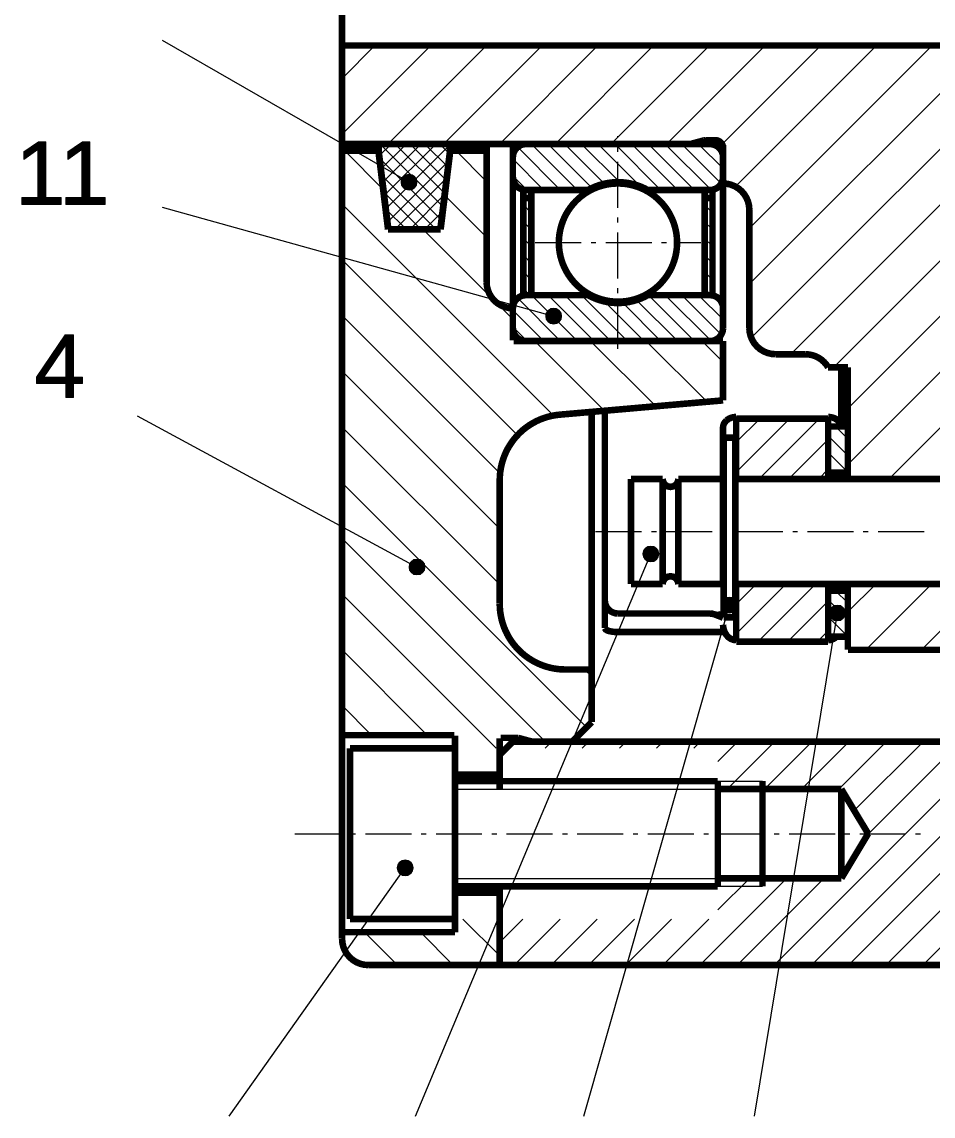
# Model space of a CAD drawing. Header units: millimetres. Extents: x 20 to 410, y 10 to 287.
# Drawn here: x 224.7 to 294, y 79.6 to 162.9 of the extents above; entities that cross this region are included whole.
import ezdxf

# ---------------------------------------------------------------- set-up
doc = ezdxf.new("R2010")
doc.units = ezdxf.units.MM
for name, color, linetype, lineweight in [('DUENN', 7, 'Continuous', 25), ('KANTEN', 7, 'Continuous', 50), ('MITTELLINIEN', 7, 'Continuous', 25), ('TEXT', 7, 'Continuous', 13)]:
    doc.layers.add(name, color=color, linetype=linetype, lineweight=lineweight)

msp = doc.modelspace()

# ---------------------------------------------------------------- linework, layer by layer
at = {"layer": 'DUENN', "lineweight": 13}
for p, q in [((253.57, 150.82), (254.73, 150.82)), ((253.578, 150.88), (254.722, 150.88)), ((253.608, 150.94), (254.692, 150.94)), ((253.654, 151), (254.646, 151)), ((253.7, 151.06), (254.6, 151.06)), ((253.759, 151.12), (254.541, 151.12)), ((253.838, 151.18), (254.462, 151.18)), ((253.927, 151.24), (254.373, 151.24)), ((253.554, 150.7), (254.746, 150.7)), ((253.554, 150.64), (254.746, 150.64)), ((253.562, 150.76), (254.738, 150.76)), ((253.562, 150.58), (254.738, 150.58)), ((253.57, 150.52), (254.73, 150.52)), ((253.578, 150.46), (254.722, 150.46)), ((253.608, 150.4), (254.692, 150.4)), ((253.654, 150.34), (254.646, 150.34)), ((253.7, 150.28), (254.6, 150.28)), ((253.759, 150.22), (254.541, 150.22)), ((253.838, 150.16), (254.462, 150.16)), ((253.927, 150.1), (254.373, 150.1)), ((264.654, 140.8), (265.646, 140.8)), ((264.7, 140.86), (265.6, 140.86)), ((264.759, 140.92), (265.541, 140.92)), ((264.838, 140.98), (265.462, 140.98)), ((264.927, 141.04), (265.373, 141.04)), ((264.554, 140.5), (265.746, 140.5)), ((264.554, 140.44), (265.746, 140.44)), ((264.562, 140.56), (265.738, 140.56)), ((264.562, 140.38), (265.738, 140.38)), ((264.57, 140.62), (265.73, 140.62)), ((264.57, 140.32), (265.73, 140.32)), ((264.578, 140.68), (265.722, 140.68)), ((264.578, 140.26), (265.722, 140.26)), ((264.608, 140.74), (265.692, 140.74)), ((264.608, 140.2), (265.692, 140.2)), ((264.654, 140.14), (265.646, 140.14)), ((264.7, 140.08), (265.6, 140.08)), ((264.759, 140.02), (265.541, 140.02)), ((264.838, 139.96), (265.462, 139.96)), ((264.927, 139.9), (265.373, 139.9)), ((271.962, 122.46), (273.138, 122.46)), ((271.97, 122.52), (273.13, 122.52)), ((271.978, 122.58), (273.122, 122.58)), ((272.008, 122.64), (273.092, 122.64)), ((272.054, 122.7), (273.046, 122.7)), ((272.1, 122.76), (273, 122.76)), ((272.159, 122.82), (272.941, 122.82)), ((272.238, 122.88), (272.862, 122.88)), ((272.327, 122.94), (272.773, 122.94)), ((254.208, 121.64), (255.292, 121.64)), ((254.254, 121.7), (255.246, 121.7)), ((254.3, 121.76), (255.2, 121.76)), ((254.359, 121.82), (255.141, 121.82)), ((254.438, 121.88), (255.062, 121.88)), ((254.527, 121.94), (254.973, 121.94)), ((271.954, 122.4), (273.146, 122.4)), ((271.954, 122.34), (273.146, 122.34)), ((271.962, 122.28), (273.138, 122.28)), ((271.97, 122.22), (273.13, 122.22)), ((271.978, 122.16), (273.122, 122.16)), ((272.008, 122.1), (273.092, 122.1)), ((272.054, 122.04), (273.046, 122.04)), ((272.1, 121.98), (273, 121.98)), ((272.159, 121.92), (272.941, 121.92)), ((272.238, 121.86), (272.862, 121.86)), ((272.327, 121.8), (272.773, 121.8)), ((254.154, 121.4), (255.346, 121.4)), ((254.154, 121.34), (255.346, 121.34)), ((254.162, 121.46), (255.338, 121.46)), ((254.162, 121.28), (255.338, 121.28)), ((254.17, 121.52), (255.33, 121.52)), ((254.17, 121.22), (255.33, 121.22)), ((254.178, 121.58), (255.322, 121.58)), ((254.178, 121.16), (255.322, 121.16)), ((254.208, 121.1), (255.292, 121.1)), ((254.254, 121.04), (255.246, 121.04)), ((254.3, 120.98), (255.2, 120.98)), ((254.359, 120.92), (255.141, 120.92)), ((254.438, 120.86), (255.062, 120.86)), ((254.527, 120.8), (254.973, 120.8)), ((277.954, 118.5), (279.146, 118.5)), ((277.954, 118.44), (279.146, 118.44)), ((277.962, 118.56), (279.138, 118.56)), ((277.962, 118.38), (279.138, 118.38)), ((277.97, 118.62), (279.13, 118.62)), ((277.97, 118.32), (279.13, 118.32)), ((277.978, 118.68), (279.122, 118.68)), ((278.008, 118.74), (279.092, 118.74)), ((278.054, 118.8), (279.046, 118.8)), ((278.1, 118.86), (279, 118.86)), ((278.159, 118.92), (278.941, 118.92)), ((278.238, 118.98), (278.862, 118.98)), ((278.327, 119.04), (278.773, 119.04)), ((286.359, 118.32), (287.141, 118.32)), ((286.438, 118.38), (287.062, 118.38)), ((286.527, 118.44), (286.973, 118.44)), ((277.978, 118.26), (279.122, 118.26)), ((278.008, 118.2), (279.092, 118.2)), ((278.054, 118.14), (279.046, 118.14)), ((278.1, 118.08), (279, 118.08)), ((278.159, 118.02), (278.941, 118.02)), ((278.238, 117.96), (278.862, 117.96)), ((278.327, 117.9), (278.773, 117.9)), ((286.154, 117.9), (287.346, 117.9)), ((286.154, 117.84), (287.346, 117.84)), ((286.162, 117.96), (287.338, 117.96)), ((286.162, 117.78), (287.338, 117.78)), ((286.17, 118.02), (287.33, 118.02)), ((286.17, 117.72), (287.33, 117.72)), ((286.178, 118.08), (287.322, 118.08)), ((286.178, 117.66), (287.322, 117.66)), ((286.208, 118.14), (287.292, 118.14)), ((286.208, 117.6), (287.292, 117.6)), ((286.254, 118.2), (287.246, 118.2)), ((286.254, 117.54), (287.246, 117.54)), ((286.3, 118.26), (287.2, 118.26)), ((286.3, 117.48), (287.2, 117.48)), ((286.359, 117.42), (287.141, 117.42)), ((286.438, 117.36), (287.062, 117.36)), ((286.527, 117.3), (286.973, 117.3)), ((253.254, 98.5), (254.446, 98.5)), ((253.254, 98.44), (254.446, 98.44)), ((253.262, 98.56), (254.438, 98.56)), ((253.262, 98.38), (254.438, 98.38)), ((253.27, 98.62), (254.43, 98.62)), ((253.27, 98.32), (254.43, 98.32)), ((253.278, 98.68), (254.422, 98.68)), ((253.308, 98.74), (254.392, 98.74)), ((253.354, 98.8), (254.346, 98.8)), ((253.4, 98.86), (254.3, 98.86)), ((253.459, 98.92), (254.241, 98.92)), ((253.538, 98.98), (254.162, 98.98)), ((253.627, 99.04), (254.073, 99.04)), ((253.278, 98.26), (254.422, 98.26)), ((253.308, 98.2), (254.392, 98.2)), ((253.354, 98.14), (254.346, 98.14)), ((253.4, 98.08), (254.3, 98.08)), ((253.459, 98.02), (254.241, 98.02)), ((253.538, 97.96), (254.162, 97.96)), ((253.627, 97.9), (254.073, 97.9))]:
    msp.add_line(p, q, dxfattribs=at)
at = {"layer": 'DUENN', "lineweight": 25}
for points in [[(235.35, 161.47), (254.15, 150.67)], [(249.05, 154.325), (255.795, 161.07)], [(249.05, 158.568), (251.552, 161.07)], [(252.538, 153.57), (260.038, 161.07)], [(256.78, 153.57), (264.28, 161.07)], [(261.023, 153.57), (268.523, 161.07)], [(265.265, 153.57), (272.765, 161.07)], [(269.508, 153.57), (277.008, 161.07)], [(273.751, 153.57), (281.251, 161.07)], [(277.969, 153.546), (285.493, 161.07)], [(278.995, 150.329), (289.736, 161.07)], [(280.05, 142.899), (298.221, 161.07)], [(280.05, 147.141), (293.979, 161.07)], [(280.201, 138.808), (302.464, 161.07)], [(283.207, 137.57), (306.707, 161.07)], [(286.449, 136.57), (310.949, 161.07)], [(287.55, 129.185), (319.435, 161.07)], [(287.55, 133.428), (315.192, 161.07)], [(251.88, 152.665), (252.785, 153.57)], [(256.741, 148.791), (251.962, 153.57)], [(252.005, 151.659), (253.916, 153.57)], [(252.129, 150.652), (255.047, 153.57)], [(252.254, 149.645), (256.179, 153.57)], [(252.378, 148.638), (257.231, 153.491)], [(256.865, 149.798), (253.093, 153.57)], [(256.99, 150.805), (254.224, 153.57)], [(257.114, 151.811), (255.356, 153.57)], [(257.239, 152.818), (256.487, 153.57)], [(265.688, 150.07), (262.421, 153.337)], [(266.961, 150.07), (263.461, 153.57)], [(268.079, 150.225), (264.734, 153.57)], [(269.024, 150.553), (266.007, 153.57)], [(270.182, 150.668), (267.279, 153.57)], [(271.8, 150.322), (268.552, 153.57)], [(273.325, 150.07), (269.825, 153.57)], [(274.598, 150.07), (271.098, 153.57)], [(275.871, 150.07), (272.371, 153.57)], [(277.139, 150.075), (273.643, 153.57)], [(277.913, 150.573), (274.916, 153.57)], [(278.05, 151.709), (276.189, 153.57)], [(277.766, 153.266), (277.746, 153.285)], [(252.176, 150.117), (249.223, 153.07)], [(256.616, 147.784), (251.901, 152.5)], [(260.05, 150.728), (257.708, 153.07)], [(252.503, 147.631), (257.175, 152.304)], [(264.415, 150.07), (262.05, 152.435)], [(256.179, 147.09), (252.06, 151.208)], [(253.093, 147.09), (257.015, 151.012)], [(263.142, 150.071), (262.05, 151.163)], [(290.677, 128.07), (314.05, 151.443)], [(255.047, 147.09), (252.22, 149.917)], [(254.224, 147.09), (256.856, 149.721)], [(260.05, 146.486), (256.869, 149.667)], [(235.35, 148.77), (265.15, 140.47)], [(265.146, 132.905), (249.05, 149)], [(253.916, 147.09), (252.38, 148.626)], [(255.356, 147.09), (256.696, 148.43)], [(263.45, 148.333), (262.85, 148.933)], [(277.25, 148.333), (276.65, 148.933)], [(263.45, 147.06), (262.85, 147.66)], [(277.25, 147.06), (276.65, 147.66)], [(252.785, 147.09), (252.54, 147.335)], [(260.595, 141.698), (255.223, 147.07)], [(263.45, 145.787), (262.85, 146.387)], [(277.25, 145.787), (276.65, 146.387)], [(263.45, 144.514), (262.85, 145.114)], [(277.25, 144.514), (276.65, 145.114)], [(262.401, 131.407), (249.05, 144.758)], [(263.45, 143.242), (262.85, 143.842)], [(277.25, 143.242), (276.65, 143.842)], [(263.349, 142.07), (262.85, 142.569)], [(277.149, 142.07), (276.65, 142.569)], [(262.05, 140.243), (260.604, 141.689)], [(265.688, 138.57), (262.421, 141.838)], [(266.961, 138.57), (263.461, 142.07)], [(268.234, 138.57), (264.734, 142.07)], [(269.507, 138.57), (266.007, 142.07)], [(270.779, 138.57), (267.279, 142.07)], [(274.598, 138.57), (271.472, 141.696)], [(275.871, 138.57), (272.374, 142.067)], [(277.133, 138.58), (273.643, 142.07)], [(277.913, 139.073), (274.916, 142.07)], [(278.05, 140.209), (276.189, 142.07)], [(264.415, 138.57), (262.05, 140.935)], [(272.052, 138.57), (269.038, 141.584)], [(273.325, 138.57), (270.41, 141.485)], [(261.075, 128.49), (249.05, 140.515)], [(263.142, 138.571), (262.05, 139.663)], [(269.025, 133.268), (263.723, 138.57)], [(272.927, 133.609), (267.966, 138.57)], [(276.828, 133.95), (272.208, 138.57)], [(278.05, 136.971), (276.451, 138.57)], [(261.05, 124.272), (249.05, 136.272)], [(233.45, 132.87), (254.75, 121.37)], [(279.05, 128.603), (283.111, 132.663)], [(279.05, 130.865), (280.848, 132.663)], [(280.78, 128.07), (285.374, 132.663)], [(261.05, 120.03), (249.05, 132.03)], [(287.55, 131.137), (286.617, 132.07)], [(283.043, 128.07), (286.05, 131.077)], [(287.55, 129.864), (286.05, 131.364)], [(287.55, 128.591), (286.05, 130.091)], [(285.306, 128.07), (286.05, 128.814)], [(286.298, 128.57), (286.05, 128.818)], [(267.659, 109.179), (249.05, 127.787)], [(264.525, 108.07), (249.05, 123.545)], [(254.65, 79.57), (272.55, 122.37)], [(279.05, 116.289), (282.831, 120.07)], [(279.05, 118.552), (280.568, 120.07)], [(280.722, 115.698), (285.094, 120.07)], [(287.55, 117.951), (289.669, 120.07)], [(288.911, 115.07), (293.911, 120.07)], [(293.154, 115.07), (298.154, 120.07)], [(260.782, 107.57), (249.05, 119.302)], [(287.55, 118.637), (286.617, 119.57)], [(267.45, 79.57), (278.55, 118.47)], [(282.985, 115.698), (286.05, 118.764)], [(287.55, 117.364), (286.05, 118.864)], [(280.45, 79.57), (286.75, 117.87)], [(287.55, 116.091), (286.05, 117.591)], [(285.247, 115.698), (286.05, 116.501)], [(286.298, 116.07), (286.05, 116.318)], [(255.539, 108.57), (249.05, 115.059)], [(268.05, 113.03), (267.51, 113.57)], [(251.297, 108.57), (249.05, 110.817)], [(261.673, 107.57), (262.168, 108.066)], [(264.501, 107.57), (265.001, 108.07)], [(267.33, 107.57), (267.83, 108.07)], [(270.158, 107.57), (270.658, 108.07)], [(272.986, 107.57), (273.486, 108.07)], [(275.815, 107.57), (276.315, 108.07)], [(277.65, 106.577), (279.143, 108.07)], [(278.372, 104.47), (281.972, 108.07)], [(281.2, 104.47), (284.8, 108.07)], [(281.942, 91.07), (298.942, 108.07)], [(284.029, 104.47), (287.629, 108.07)], [(284.771, 91.07), (301.771, 108.07)], [(286.856, 104.469), (290.457, 108.07)], [(287.599, 91.07), (304.599, 108.07)], [(288.039, 102.824), (293.285, 108.07)], [(289.061, 101.018), (296.114, 108.07)], [(290.428, 91.07), (307.428, 108.07)], [(277.65, 105.07), (281.05, 105.07)], [(257.65, 104.47), (277.65, 104.47)], [(293.256, 91.07), (303.1, 100.915)], [(240.45, 79.57), (253.85, 98.47)], [(257.65, 97.67), (277.65, 97.67)], [(276.285, 91.07), (282.885, 97.67)], [(277.65, 95.263), (280.057, 97.67)], [(279.114, 91.07), (285.714, 97.67)], [(277.65, 97.07), (281.05, 97.07)], [(261.05, 91.77), (258.25, 94.57)], [(261.05, 92.805), (262.815, 94.57)], [(262.143, 91.07), (265.643, 94.57)], [(264.972, 91.07), (268.472, 94.57)], [(267.8, 91.07), (271.3, 94.57)], [(270.629, 91.07), (274.129, 94.57)], [(273.457, 91.07), (276.957, 94.57)], [(253.264, 91.07), (250.764, 93.57)], [(257.507, 91.07), (255.007, 93.57)]]:
    msp.add_lwpolyline(points, dxfattribs=at)
at = {"layer": 'DUENN', "lineweight": 13}
for points in [[(254.15, 150.07), (253.915, 150.102), (253.726, 150.246), (253.582, 150.435), (253.55, 150.67), (253.582, 150.905), (253.726, 151.094), (253.915, 151.238), (254.15, 151.27), (254.385, 151.238), (254.574, 151.094), (254.718, 150.905), (254.75, 150.67), (254.718, 150.435), (254.574, 150.246), (254.385, 150.102), (254.15, 150.07)], [(265.15, 139.87), (264.915, 139.902), (264.726, 140.046), (264.582, 140.235), (264.55, 140.47), (264.582, 140.705), (264.726, 140.894), (264.915, 141.038), (265.15, 141.07), (265.385, 141.038), (265.574, 140.894), (265.718, 140.705), (265.75, 140.47), (265.718, 140.235), (265.574, 140.046), (265.385, 139.902), (265.15, 139.87)], [(272.55, 121.77), (272.315, 121.802), (272.126, 121.946), (271.982, 122.135), (271.95, 122.37), (271.982, 122.605), (272.126, 122.794), (272.315, 122.938), (272.55, 122.97), (272.785, 122.938), (272.974, 122.794), (273.118, 122.605), (273.15, 122.37), (273.118, 122.135), (272.974, 121.946), (272.785, 121.802), (272.55, 121.77)], [(254.75, 120.77), (254.515, 120.802), (254.326, 120.946), (254.182, 121.135), (254.15, 121.37), (254.182, 121.605), (254.326, 121.794), (254.515, 121.938), (254.75, 121.97), (254.985, 121.938), (255.174, 121.794), (255.318, 121.605), (255.35, 121.37), (255.318, 121.135), (255.174, 120.946), (254.985, 120.802), (254.75, 120.77)], [(278.55, 117.87), (278.315, 117.902), (278.126, 118.046), (277.982, 118.235), (277.95, 118.47), (277.982, 118.705), (278.126, 118.894), (278.315, 119.038), (278.55, 119.07), (278.785, 119.038), (278.974, 118.894), (279.118, 118.705), (279.15, 118.47), (279.118, 118.235), (278.974, 118.046), (278.785, 117.902), (278.55, 117.87)], [(286.75, 117.27), (286.515, 117.302), (286.326, 117.446), (286.182, 117.635), (286.15, 117.87), (286.182, 118.105), (286.326, 118.294), (286.515, 118.438), (286.75, 118.47), (286.985, 118.438), (287.174, 118.294), (287.318, 118.105), (287.35, 117.87), (287.318, 117.635), (287.174, 117.446), (286.985, 117.302), (286.75, 117.27)], [(253.85, 97.87), (253.615, 97.902), (253.426, 98.046), (253.282, 98.235), (253.25, 98.47), (253.282, 98.705), (253.426, 98.894), (253.615, 99.038), (253.85, 99.07), (254.085, 99.038), (254.274, 98.894), (254.418, 98.705), (254.45, 98.47), (254.418, 98.235), (254.274, 98.046), (254.085, 97.902), (253.85, 97.87)]]:
    msp.add_lwpolyline(points, close=True, dxfattribs=at)
at = {"layer": 'KANTEN', "lineweight": 50, "const_width": 0.5}
for points in [[(249.05, 172.07), (249.05, 161.07)], [(330.05, 161.07), (289.55, 161.07), (249.05, 161.07)], [(249.05, 153.57), (249.05, 157.32), (249.05, 161.07)], [(278.05, 161.02), (278.05, 161.07)], [(276.593, 153.85), (276.67, 153.865), (276.749, 153.87)], [(277.45, 153.87), (277.099, 153.87), (276.749, 153.87)], [(277.45, 153.87), (277.567, 153.858), (277.68, 153.824), (277.783, 153.769), (277.874, 153.694), (277.949, 153.603), (278.004, 153.5), (278.038, 153.387), (278.05, 153.27)], [(275.55, 153.57), (262.3, 153.57), (249.05, 153.57)], [(249.05, 153.57), (249.05, 153.07)], [(251.813, 153.07), (250.432, 153.07), (249.05, 153.07)], [(249.05, 153.07), (249.05, 130.82), (249.05, 108.57)], [(251.813, 153.57), (251.813, 153.07)], [(251.813, 153.07), (252.182, 150.07), (252.55, 147.07)], [(251.83, 153.57), (251.83, 153.32), (251.83, 153.07)], [(257.27, 153.57), (254.55, 153.57), (251.83, 153.57)], [(251.83, 153.07), (252.2, 150.08), (252.57, 147.09)], [(257.27, 153.07), (256.9, 150.08), (256.53, 147.09)], [(257.287, 153.07), (256.918, 150.07), (256.55, 147.072)], [(257.27, 153.07), (257.27, 153.32), (257.27, 153.57)], [(257.287, 153.57), (257.287, 153.07)], [(260.05, 153.07), (258.668, 153.07), (257.287, 153.07)], [(260.05, 153.57), (260.05, 153.07)], [(260.05, 143.07), (260.05, 148.07), (260.05, 153.07)], [(262.05, 153.57), (262.05, 141.07)], [(262.05, 152.57), (262.069, 152.765), (262.126, 152.953), (262.219, 153.126), (262.343, 153.277), (262.494, 153.401), (262.667, 153.494), (262.855, 153.551), (263.05, 153.57)], [(262.05, 152.57), (262.05, 153.57)], [(262.05, 141.07), (262.05, 153.57)], [(277.05, 153.57), (270.05, 153.57), (263.05, 153.57)], [(276.593, 153.85), (276.072, 153.71), (275.55, 153.57)], [(278.05, 152.57), (278.031, 152.765), (277.974, 152.953), (277.881, 153.126), (277.757, 153.277), (277.606, 153.401), (277.433, 153.494), (277.245, 153.551), (277.05, 153.57)], [(278.05, 141.07), (278.05, 153.49)], [(278.05, 150.57), (278.05, 151.92), (278.05, 153.27)], [(278.05, 152.57), (278.05, 153.27)], [(262.05, 151.07), (262.05, 151.82), (262.05, 152.57)], [(278.05, 151.07), (278.05, 151.82), (278.05, 152.57)], [(263.05, 150.07), (262.855, 150.089), (262.667, 150.146), (262.494, 150.239), (262.343, 150.363), (262.219, 150.514), (262.126, 150.687), (262.069, 150.875), (262.05, 151.07)], [(270.05, 150.57), (269.749, 150.56), (269.45, 150.53), (269.154, 150.48), (268.861, 150.41), (268.574, 150.321), (268.293, 150.213), (268.02, 150.086), (267.757, 149.942), (267.503, 149.78), (267.261, 149.602), (267.031, 149.407), (266.815, 149.198), (266.614, 148.975), (266.427, 148.739), (266.257, 148.491), (266.104, 148.233), (265.968, 147.964), (265.851, 147.687), (265.752, 147.403), (265.673, 147.113), (265.613, 146.818), (265.573, 146.52), (265.553, 146.22), (265.553, 145.92), (265.573, 145.62), (265.613, 145.322), (265.673, 145.027), (265.752, 144.737), (265.851, 144.453), (265.968, 144.176), (266.104, 143.907), (266.257, 143.649), (266.427, 143.401), (266.614, 143.165), (266.815, 142.942), (267.031, 142.733), (267.261, 142.538), (267.503, 142.36), (267.757, 142.198), (268.02, 142.054), (268.293, 141.927), (268.574, 141.819), (268.861, 141.73), (269.154, 141.66), (269.45, 141.61), (269.749, 141.58), (270.05, 141.57)], [(267.778, 150.07), (268.059, 150.217), (268.349, 150.344), (268.647, 150.451), (268.952, 150.537), (269.262, 150.602), (269.576, 150.645), (269.892, 150.667), (270.208, 150.667), (270.524, 150.645), (270.838, 150.602), (271.148, 150.537), (271.453, 150.451), (271.751, 150.344), (272.041, 150.217), (272.322, 150.07)], [(270.05, 141.57), (270.351, 141.58), (270.65, 141.61), (270.946, 141.66), (271.239, 141.73), (271.526, 141.819), (271.807, 141.927), (272.08, 142.054), (272.343, 142.198), (272.597, 142.36), (272.839, 142.538), (273.069, 142.733), (273.285, 142.942), (273.486, 143.165), (273.673, 143.401), (273.843, 143.649), (273.996, 143.907), (274.132, 144.176), (274.249, 144.453), (274.348, 144.737), (274.427, 145.027), (274.487, 145.322), (274.527, 145.62), (274.547, 145.92), (274.547, 146.22), (274.527, 146.52), (274.487, 146.818), (274.427, 147.113), (274.348, 147.403), (274.249, 147.687), (274.132, 147.964), (273.996, 148.233), (273.843, 148.491), (273.673, 148.739), (273.486, 148.975), (273.285, 149.198), (273.069, 149.407), (272.839, 149.602), (272.597, 149.78), (272.343, 149.942), (272.08, 150.086), (271.807, 150.213), (271.526, 150.321), (271.239, 150.41), (270.946, 150.48), (270.65, 150.53), (270.351, 150.56), (270.05, 150.57)], [(278.05, 151.07), (278.031, 150.875), (277.974, 150.687), (277.881, 150.514), (277.757, 150.363), (277.606, 150.239), (277.433, 150.146), (277.245, 150.089), (277.05, 150.07)], [(278.05, 150.57), (278.363, 150.545), (278.668, 150.472), (278.958, 150.352), (279.226, 150.188), (279.464, 149.984), (279.668, 149.746), (279.832, 149.478), (279.952, 149.188), (280.025, 148.883), (280.05, 148.57)], [(262.85, 149.47), (262.85, 150.09)], [(267.778, 150.07), (265.414, 150.07), (263.05, 150.07)], [(263.45, 149.47), (263.45, 150.07)], [(277.05, 150.07), (274.686, 150.07), (272.322, 150.07)], [(276.65, 149.47), (276.65, 150.07)], [(277.25, 149.47), (277.25, 150.09)], [(262.85, 142.07), (262.85, 145.77), (262.85, 149.47)], [(263.45, 149.47), (263.15, 149.47), (262.85, 149.47)], [(263.45, 142.07), (263.45, 145.77), (263.45, 149.47)], [(276.65, 142.07), (276.65, 145.77), (276.65, 149.47)], [(277.25, 149.47), (276.95, 149.47), (276.65, 149.47)], [(277.25, 142.07), (277.25, 145.77), (277.25, 149.47)], [(280.05, 139.57), (280.05, 144.07), (280.05, 148.57)], [(252.55, 147.252), (252.55, 147.07)], [(256.55, 147.252), (256.55, 147.072)], [(256.543, 147.07), (254.55, 147.07), (252.55, 147.07)], [(252.57, 147.09), (254.55, 147.09), (256.53, 147.09)], [(262.05, 141.07), (261.737, 141.095), (261.432, 141.168), (261.142, 141.288), (260.874, 141.452), (260.636, 141.656), (260.432, 141.894), (260.268, 142.162), (260.148, 142.452), (260.075, 142.757), (260.05, 143.07)], [(262.05, 141.07), (262.069, 141.265), (262.126, 141.453), (262.219, 141.626), (262.343, 141.777), (262.494, 141.901), (262.667, 141.994), (262.855, 142.051), (263.05, 142.07)], [(263.45, 142.07), (263.15, 142.07), (262.85, 142.07)], [(267.778, 142.07), (265.414, 142.07), (263.05, 142.07)], [(267.778, 142.185), (267.778, 142.07)], [(270.05, 141.47), (269.753, 141.48), (269.458, 141.508), (269.165, 141.556), (268.875, 141.623), (268.591, 141.708), (268.312, 141.811), (268.041, 141.932), (267.778, 142.07)], [(272.322, 142.07), (272.059, 141.932), (271.788, 141.811), (271.509, 141.708), (271.225, 141.623), (270.935, 141.556), (270.642, 141.508), (270.347, 141.48), (270.05, 141.47)], [(272.322, 142.07), (272.322, 142.185)], [(277.05, 142.07), (274.686, 142.07), (272.322, 142.07)], [(277.25, 142.07), (276.95, 142.07), (276.65, 142.07)], [(278.05, 141.07), (278.031, 141.265), (277.974, 141.453), (277.881, 141.626), (277.757, 141.777), (277.606, 141.901), (277.433, 141.994), (277.245, 142.051), (277.05, 142.07)], [(262.05, 138.623), (262.05, 139.82), (262.05, 141.07)], [(262.05, 139.57), (262.05, 140.32), (262.05, 141.07)], [(278.05, 139.57), (278.05, 140.32), (278.05, 141.07)], [(263.05, 138.57), (262.855, 138.589), (262.667, 138.646), (262.494, 138.739), (262.343, 138.863), (262.219, 139.014), (262.126, 139.187), (262.069, 139.375), (262.05, 139.57)], [(278.05, 139.57), (278.031, 139.375), (277.974, 139.187), (277.881, 139.014), (277.757, 138.863), (277.606, 138.739), (277.433, 138.646), (277.245, 138.589), (277.05, 138.57)], [(282.05, 137.57), (281.737, 137.595), (281.432, 137.668), (281.142, 137.788), (280.874, 137.952), (280.636, 138.156), (280.432, 138.394), (280.268, 138.662), (280.148, 138.952), (280.075, 139.257), (280.05, 139.57)], [(278.05, 138.57), (270.05, 138.57), (262.106, 138.57)], [(277.05, 138.57), (270.05, 138.57), (263.05, 138.57)], [(278.05, 134.057), (278.05, 136.314), (278.05, 138.57)], [(284.318, 137.57), (283.184, 137.57), (282.05, 137.57)], [(284.318, 137.57), (284.579, 137.553), (284.836, 137.502), (285.083, 137.418), (285.318, 137.302), (285.535, 137.157), (285.732, 136.984), (285.905, 136.788), (286.05, 136.57)], [(287.55, 136.57), (286.8, 136.57), (286.05, 136.57)], [(287.05, 132.07), (287.05, 136.57)], [(287.05, 136.57), (287.05, 132.07)], [(287.55, 128.07), (287.55, 132.32), (287.55, 136.57)], [(278.05, 134.057), (271.832, 133.513), (265.614, 132.969)], [(268.05, 133.182), (268.05, 113.57)], [(269.05, 133.27), (269.05, 125.206)], [(261.05, 127.988), (261.06, 128.297), (261.088, 128.605), (261.136, 128.91), (261.202, 129.212), (261.287, 129.509), (261.39, 129.801), (261.511, 130.085), (261.649, 130.361), (261.804, 130.629), (261.975, 130.886), (262.162, 131.132), (262.364, 131.366), (262.579, 131.588), (262.808, 131.795), (263.05, 131.988), (263.302, 132.166), (263.566, 132.328), (263.839, 132.473), (264.12, 132.601), (264.408, 132.711), (264.703, 132.804), (265.003, 132.878), (265.307, 132.933), (265.614, 132.969)], [(278.05, 131.969), (278.054, 132.049), (278.068, 132.128), (278.09, 132.205), (278.121, 132.279), (278.16, 132.349), (278.205, 132.415), (278.315, 132.532)], [(278.315, 132.532), (278.393, 132.594), (278.477, 132.648), (278.566, 132.693), (278.658, 132.729), (278.754, 132.758), (278.851, 132.778), (278.95, 132.79), (279.05, 132.794)], [(279.05, 132.794), (279.05, 132.68)], [(279.05, 132.663), (282.55, 132.663), (286.05, 132.663)], [(279.05, 132.663), (279.05, 130.367), (279.05, 128.07)], [(286.05, 132.68), (286.05, 132.794)], [(286.05, 132.794), (286.205, 132.784), (286.358, 132.755), (286.506, 132.705), (286.644, 132.635), (286.771, 132.545), (286.88, 132.434), (286.966, 132.304), (287.024, 132.16)], [(286.05, 128.07), (286.05, 130.367), (286.05, 132.663)], [(278.05, 131.969), (278.05, 128.07)], [(287.55, 132.07), (286.8, 132.07), (286.05, 132.07)], [(286.05, 128.57), (286.05, 130.32), (286.05, 132.07)], [(287.55, 128.57), (287.55, 130.32), (287.55, 132.07)], [(278.09, 117.543), (278.09, 131.22)], [(278.99, 131.22), (278.54, 131.22), (278.09, 131.22)], [(278.99, 131.22), (278.99, 117.543)], [(271.05, 128.07), (271.05, 120.07)], [(273.45, 128.07), (272.25, 128.07), (271.05, 128.07)], [(273.45, 128.07), (273.45, 120.07)], [(274.65, 128.07), (274.604, 127.84), (274.474, 127.646), (274.28, 127.516), (274.05, 127.47), (273.82, 127.516), (273.626, 127.646), (273.496, 127.84), (273.45, 128.07)], [(274.65, 128.07), (274.65, 120.07)], [(278.05, 128.07), (276.35, 128.07), (274.65, 128.07)], [(278.05, 120.07), (278.05, 128.07)], [(296.05, 128.07), (278.99, 128.07)], [(286.05, 128.07), (282.55, 128.07), (279.05, 128.07)], [(287.55, 128.57), (286.8, 128.57), (286.05, 128.57)], [(304.55, 128.07), (296.05, 128.07), (287.55, 128.07)], [(261.05, 118.57), (261.05, 123.279), (261.05, 127.988)], [(269.05, 125.206), (269.05, 118.832)], [(274.65, 120.07), (274.604, 120.3), (274.474, 120.494), (274.28, 120.624), (274.05, 120.67), (273.82, 120.624), (273.626, 120.494), (273.496, 120.3), (273.45, 120.07)], [(271.05, 120.07), (272.25, 120.07), (273.45, 120.07)], [(274.65, 120.07), (276.35, 120.07), (278.05, 120.07)], [(278.99, 120.07), (296.05, 120.07)], [(279.05, 120.07), (279.05, 117.884), (279.05, 115.698)], [(286.05, 120.07), (282.55, 120.07), (279.05, 120.07)], [(286.05, 115.698), (286.05, 117.884), (286.05, 120.07)], [(287.55, 115.07), (287.55, 117.57), (287.55, 120.07)], [(304.55, 120.07), (296.05, 120.07), (287.55, 120.07)], [(269.05, 119.011), (269.05, 119.09)], [(269.05, 119.09), (269.05, 117.678)], [(269.05, 118.957), (269.05, 119.011)], [(269.05, 118.832), (269.05, 118.957)], [(286.05, 116.07), (286.05, 117.82), (286.05, 119.57)], [(287.55, 119.57), (286.8, 119.57), (286.05, 119.57)], [(287.55, 116.07), (287.55, 117.82), (287.55, 119.57)], [(266.05, 113.57), (265.748, 113.579), (265.447, 113.606), (265.149, 113.652), (264.853, 113.715), (264.562, 113.796), (264.277, 113.895), (263.998, 114.011), (263.726, 114.143), (263.463, 114.291), (263.21, 114.455), (262.966, 114.634), (262.734, 114.827), (262.514, 115.034), (262.307, 115.254), (262.114, 115.486), (261.935, 115.73), (261.771, 115.983), (261.623, 116.246), (261.491, 116.518), (261.375, 116.797), (261.276, 117.082), (261.195, 117.373), (261.132, 117.669), (261.086, 117.967), (261.059, 118.268), (261.05, 118.57)], [(270.05, 117.832), (269.855, 117.851), (269.667, 117.908), (269.494, 118), (269.343, 118.125), (269.219, 118.276), (269.126, 118.449), (269.069, 118.637), (269.05, 118.832)], [(269.05, 118.228), (269.05, 117.55), (269.05, 116.871)], [(269.05, 117.678), (269.05, 117.2), (269.05, 116.722)], [(270.05, 117.832), (273.55, 117.832), (277.05, 117.832)], [(277.05, 117.832), (277.225, 117.816), (277.395, 117.77)], [(278.05, 117.506), (277.807, 117.612), (277.395, 117.77)], [(277.85, 117.767), (277.738, 117.737), (277.623, 117.728), (277.507, 117.739), (277.395, 117.77)], [(278.05, 117.937), (278.042, 117.904), (277.999, 117.851), (277.943, 117.811), (277.85, 117.767)], [(278.99, 117.543), (278.54, 117.543), (278.09, 117.543)], [(278.99, 117.543), (278.54, 117.543), (278.09, 117.543)], [(269.05, 116.722), (269.12, 116.61), (269.24, 116.544), (269.37, 116.5), (269.504, 116.469), (269.639, 116.447), (269.776, 116.432), (270.05, 116.421)], [(278.171, 116.421), (274.11, 116.421), (270.05, 116.421)], [(279.05, 115.8), (278.838, 115.827), (278.64, 115.905), (278.464, 116.026), (278.316, 116.181), (278.201, 116.36), (278.117, 116.557), (278.066, 116.765), (278.05, 116.978)], [(279.05, 115.698), (282.55, 115.698), (286.05, 115.698)], [(279.05, 115.681), (282.55, 115.681), (286.05, 115.681)], [(286.684, 116.07), (286.548, 115.958), (286.472, 115.912), (286.393, 115.873), (286.311, 115.841), (286.225, 115.818), (286.138, 115.805), (286.05, 115.8)], [(287.55, 116.07), (286.8, 116.07), (286.05, 116.07)], [(287.55, 115.07), (296.05, 115.07), (304.55, 115.07)], [(268.05, 113.57), (267.05, 113.57), (266.05, 113.57)], [(268.05, 109.57), (268.05, 111.57), (268.05, 113.57)], [(268.05, 109.57), (267.3, 108.82), (266.55, 108.07)], [(257.59, 108.57), (253.35, 108.57), (249.05, 108.57)], [(249.05, 108.57), (249.05, 93.57)], [(257.65, 105.57), (257.65, 107.07), (257.65, 108.533)], [(261.05, 107.07), (261.05, 108.333)], [(261.05, 105.57), (261.05, 106.97), (261.05, 108.333)], [(262.05, 108.07), (261.55, 107.57), (261.05, 107.07)], [(262.43, 108.37), (261.74, 108.37), (261.11, 108.37)], [(262.05, 108.07), (262.05, 108.37)], [(330.05, 108.07), (296.05, 108.07), (262.05, 108.07)], [(262.43, 108.37), (262.99, 108.22), (263.55, 108.07)], [(266.55, 108.07), (265.05, 108.07), (263.55, 108.07)], [(249.65, 107.57), (249.65, 94.57)], [(257.65, 107.57), (253.65, 107.57), (249.65, 107.57)], [(257.65, 107.57), (257.65, 94.57)], [(261.05, 104.47), (261.05, 105.77), (261.05, 107.07)], [(261.05, 105.57), (259.35, 105.57), (257.65, 105.57)], [(277.65, 105.07), (267.65, 105.07), (257.65, 105.07)], [(277.65, 105.07), (277.65, 97.07)], [(281.05, 97.07), (281.05, 105.07)], [(277.65, 104.47), (282.35, 104.47), (287.05, 104.47)], [(287.05, 104.47), (288.071, 102.77), (289.093, 101.07)], [(287.05, 97.672), (287.05, 104.47)], [(289.093, 101.07), (288.071, 99.37), (287.053, 97.675)], [(277.65, 97.67), (282.35, 97.67), (287.047, 97.67)], [(277.65, 97.07), (267.65, 97.07), (257.65, 97.07)], [(261.05, 96.57), (259.35, 96.57), (257.65, 96.57)], [(261.05, 91.07), (261.05, 94.07), (261.05, 97.07)], [(261.05, 91.07), (261.05, 93.82), (261.05, 96.57)], [(257.65, 94.57), (253.65, 94.57), (249.65, 94.57)], [(257.65, 93.57), (257.65, 94.07), (257.65, 94.57)], [(249.05, 93.57), (249.05, 93.32), (249.05, 93.07)], [(257.65, 93.57), (253.35, 93.57), (249.05, 93.57)], [(251.05, 91.07), (250.737, 91.095), (250.432, 91.168), (250.142, 91.288), (249.874, 91.452), (249.636, 91.656), (249.432, 91.894), (249.268, 92.162), (249.148, 92.452), (249.075, 92.757), (249.05, 93.07)], [(261.05, 91.07), (256.05, 91.07), (251.05, 91.07)], [(331.05, 91.07), (296.05, 91.07), (261.05, 91.07)]]:
    msp.add_lwpolyline(points, dxfattribs=at)
at = {"layer": 'MITTELLINIEN', "lineweight": 25}
for points in [[(270.05, 154.095), (270.05, 154.17)], [(270.05, 152.97), (270.05, 153.345)], [(270.05, 148.72), (270.05, 149.157), (270.05, 149.595), (270.05, 150.032), (270.05, 150.47), (270.05, 150.907), (270.05, 151.345), (270.05, 151.782), (270.05, 152.22)], [(270.05, 147.595), (270.05, 147.97)], [(270.05, 143.345), (270.05, 143.782), (270.05, 144.22), (270.05, 144.657), (270.05, 145.095), (270.05, 145.532), (270.05, 145.97), (270.05, 146.407), (270.05, 146.845)], [(263.75, 146.07), (264.25, 146.07), (264.75, 146.07), (265.25, 146.07), (265.75, 146.07), (266.25, 146.07), (266.75, 146.07), (267.25, 146.07)], [(268, 146.07), (268.375, 146.07)], [(269.125, 146.07), (269.562, 146.07), (270, 146.07), (270.438, 146.07), (270.875, 146.07), (271.312, 146.07), (271.75, 146.07), (272.188, 146.07), (272.625, 146.07)], [(273.375, 146.07), (273.75, 146.07)], [(274.5, 146.07), (274.962, 146.07), (275.425, 146.07), (275.888, 146.07), (276.35, 146.07)], [(270.05, 142.22), (270.05, 142.595)], [(270.05, 137.97), (270.05, 138.47), (270.05, 138.97), (270.05, 139.47), (270.05, 139.97), (270.05, 140.47), (270.05, 140.97), (270.05, 141.47)], [(268.35, 124.07), (268.85, 124.07), (269.35, 124.07), (269.85, 124.07), (270.35, 124.07), (270.85, 124.07), (271.35, 124.07), (271.85, 124.07)], [(272.6, 124.07), (272.975, 124.07)], [(273.725, 124.07), (274.163, 124.07), (274.6, 124.07), (275.038, 124.07), (275.475, 124.07), (275.913, 124.07), (276.35, 124.07), (276.788, 124.07), (277.225, 124.07)], [(277.975, 124.07), (278.35, 124.07)], [(279.1, 124.07), (279.538, 124.07), (279.975, 124.07), (280.413, 124.07), (280.85, 124.07), (281.288, 124.07), (281.725, 124.07), (282.163, 124.07), (282.6, 124.07)], [(283.35, 124.07), (283.725, 124.07)], [(284.475, 124.07), (284.913, 124.07), (285.35, 124.07), (285.788, 124.07), (286.225, 124.07), (286.663, 124.07), (287.1, 124.07), (287.538, 124.07), (287.975, 124.07)], [(288.725, 124.07), (289.1, 124.07)], [(289.85, 124.07), (290.288, 124.07), (290.725, 124.07), (291.163, 124.07), (291.6, 124.07), (292.038, 124.07), (292.475, 124.07), (292.913, 124.07), (293.35, 124.07)], [(245.45, 101.07), (245.95, 101.07), (246.45, 101.07), (246.95, 101.07), (247.45, 101.07), (247.95, 101.07), (248.45, 101.07), (248.95, 101.07)], [(249.7, 101.07), (250.075, 101.07)], [(250.825, 101.07), (251.263, 101.07), (251.7, 101.07), (252.138, 101.07), (252.575, 101.07), (253.013, 101.07), (253.45, 101.07), (253.888, 101.07), (254.325, 101.07)], [(255.075, 101.07), (255.45, 101.07)], [(256.2, 101.07), (256.638, 101.07), (257.075, 101.07), (257.513, 101.07), (257.95, 101.07), (258.388, 101.07), (258.825, 101.07), (259.263, 101.07), (259.7, 101.07)], [(260.45, 101.07), (260.825, 101.07)], [(261.575, 101.07), (262.013, 101.07), (262.45, 101.07), (262.888, 101.07), (263.325, 101.07), (263.763, 101.07), (264.2, 101.07), (264.638, 101.07), (265.075, 101.07)], [(265.825, 101.07), (266.2, 101.07)], [(266.95, 101.07), (267.388, 101.07), (267.825, 101.07), (268.263, 101.07), (268.7, 101.07), (269.138, 101.07), (269.575, 101.07), (270.012, 101.07), (270.45, 101.07)], [(271.2, 101.07), (271.575, 101.07)], [(272.325, 101.07), (272.762, 101.07), (273.2, 101.07), (273.638, 101.07), (274.075, 101.07), (274.513, 101.07), (274.95, 101.07), (275.388, 101.07), (275.825, 101.07)], [(276.575, 101.07), (276.95, 101.07)], [(277.7, 101.07), (278.138, 101.07), (278.575, 101.07), (279.013, 101.07), (279.45, 101.07), (279.888, 101.07), (280.325, 101.07), (280.763, 101.07), (281.2, 101.07)], [(281.95, 101.07), (282.325, 101.07)], [(283.075, 101.07), (283.513, 101.07), (283.95, 101.07), (284.388, 101.07), (284.825, 101.07), (285.263, 101.07), (285.7, 101.07), (286.138, 101.07), (286.575, 101.07)], [(287.325, 101.07), (287.7, 101.07)], [(288.45, 101.07), (288.888, 101.07), (289.325, 101.07), (289.763, 101.07), (290.2, 101.07), (290.638, 101.07), (291.075, 101.07), (291.513, 101.07), (291.95, 101.07)], [(292.7, 101.07), (293.075, 101.07)]]:
    msp.add_lwpolyline(points, dxfattribs=at)
at = {"layer": 'TEXT', "lineweight": 13}
for p, q in [((225.323, 153.323), (226.508, 153.323)), ((225.41, 153.383), (226.508, 153.383)), ((225.497, 153.443), (226.508, 153.443)), ((225.585, 153.503), (226.508, 153.503)), ((225.672, 153.563), (226.508, 153.563)), ((225.759, 153.623), (226.508, 153.623)), ((225.846, 153.683), (226.508, 153.683)), ((225.934, 153.743), (226.508, 153.743)), ((228.669, 153.323), (229.854, 153.323)), ((228.756, 153.383), (229.854, 153.383)), ((228.844, 153.443), (229.854, 153.443)), ((228.931, 153.503), (229.854, 153.503)), ((229.018, 153.563), (229.854, 153.563)), ((229.105, 153.623), (229.854, 153.623)), ((229.193, 153.683), (229.854, 153.683)), ((229.28, 153.743), (229.854, 153.743)), ((224.816, 152.963), (225.607, 152.963)), ((224.816, 152.903), (225.523, 152.903)), ((224.816, 152.843), (225.439, 152.843)), ((224.816, 152.783), (225.355, 152.783)), ((224.816, 152.723), (225.271, 152.723)), ((224.816, 152.663), (225.188, 152.663)), ((224.816, 152.603), (225.104, 152.603)), ((224.816, 152.543), (225.02, 152.543)), ((224.816, 152.483), (224.936, 152.483)), ((224.886, 153.023), (225.691, 153.023)), ((224.974, 153.083), (225.775, 153.083)), ((225.061, 153.143), (225.859, 153.143)), ((225.148, 153.203), (226.508, 153.203)), ((225.236, 153.263), (226.508, 153.263)), ((225.894, 153.143), (226.508, 153.143)), ((225.894, 153.083), (226.508, 153.083)), ((225.894, 153.023), (226.508, 153.023)), ((225.894, 152.963), (226.508, 152.963)), ((225.894, 152.903), (226.508, 152.903)), ((225.894, 152.843), (226.508, 152.843)), ((225.894, 152.783), (226.508, 152.783)), ((225.894, 152.723), (226.508, 152.723)), ((225.894, 152.663), (226.508, 152.663)), ((225.894, 152.603), (226.508, 152.603)), ((225.894, 152.543), (226.508, 152.543)), ((225.894, 152.483), (226.508, 152.483)), ((228.163, 152.963), (228.953, 152.963)), ((228.163, 152.903), (228.87, 152.903)), ((228.163, 152.843), (228.786, 152.843)), ((228.163, 152.783), (228.702, 152.783)), ((228.163, 152.723), (228.618, 152.723)), ((228.163, 152.663), (228.534, 152.663)), ((228.163, 152.603), (228.45, 152.603)), ((228.163, 152.543), (228.366, 152.543)), ((228.163, 152.483), (228.282, 152.483)), ((228.233, 153.023), (229.037, 153.023)), ((228.32, 153.083), (229.121, 153.083)), ((228.407, 153.143), (229.205, 153.143)), ((228.495, 153.203), (229.854, 153.203)), ((228.582, 153.263), (229.854, 153.263)), ((229.24, 153.143), (229.854, 153.143)), ((229.24, 153.083), (229.854, 153.083)), ((229.24, 153.023), (229.854, 153.023)), ((229.24, 152.963), (229.854, 152.963)), ((229.24, 152.903), (229.854, 152.903)), ((229.24, 152.843), (229.854, 152.843)), ((229.24, 152.783), (229.854, 152.783)), ((229.24, 152.723), (229.854, 152.723)), ((229.24, 152.663), (229.854, 152.663)), ((229.24, 152.603), (229.854, 152.603)), ((229.24, 152.543), (229.854, 152.543)), ((229.24, 152.483), (229.854, 152.483)), ((224.816, 152.423), (224.852, 152.423)), ((225.894, 152.423), (226.508, 152.423)), ((225.894, 152.363), (226.508, 152.363)), ((225.894, 152.303), (226.508, 152.303)), ((225.894, 152.243), (226.508, 152.243)), ((225.894, 152.183), (226.508, 152.183)), ((225.894, 152.123), (226.508, 152.123)), ((225.894, 152.063), (226.508, 152.063)), ((225.894, 152.003), (226.508, 152.003)), ((225.894, 151.943), (226.508, 151.943)), ((225.894, 151.883), (226.508, 151.883)), ((225.894, 151.823), (226.508, 151.823)), ((225.894, 151.763), (226.508, 151.763)), ((225.894, 151.703), (226.508, 151.703)), ((225.894, 151.643), (226.508, 151.643)), ((228.163, 152.423), (228.198, 152.423)), ((229.24, 152.423), (229.854, 152.423)), ((229.24, 152.363), (229.854, 152.363)), ((229.24, 152.303), (229.854, 152.303)), ((229.24, 152.243), (229.854, 152.243)), ((229.24, 152.183), (229.854, 152.183)), ((229.24, 152.123), (229.854, 152.123)), ((229.24, 152.063), (229.854, 152.063)), ((229.24, 152.003), (229.854, 152.003)), ((229.24, 151.943), (229.854, 151.943)), ((229.24, 151.883), (229.854, 151.883)), ((229.24, 151.823), (229.854, 151.823)), ((229.24, 151.763), (229.854, 151.763)), ((229.24, 151.703), (229.854, 151.703)), ((229.24, 151.643), (229.854, 151.643)), ((225.894, 151.583), (226.508, 151.583)), ((225.894, 151.523), (226.508, 151.523)), ((225.894, 151.463), (226.508, 151.463)), ((225.894, 151.403), (226.508, 151.403)), ((225.894, 151.343), (226.508, 151.343)), ((225.894, 151.283), (226.508, 151.283)), ((225.894, 151.223), (226.508, 151.223)), ((225.894, 151.163), (226.508, 151.163)), ((225.894, 151.103), (226.508, 151.103)), ((225.894, 151.043), (226.508, 151.043)), ((225.894, 150.983), (226.508, 150.983)), ((225.894, 150.923), (226.508, 150.923)), ((225.894, 150.863), (226.508, 150.863)), ((225.894, 150.803), (226.508, 150.803)), ((229.24, 151.583), (229.854, 151.583)), ((229.24, 151.523), (229.854, 151.523)), ((229.24, 151.463), (229.854, 151.463)), ((229.24, 151.403), (229.854, 151.403)), ((229.24, 151.343), (229.854, 151.343)), ((229.24, 151.283), (229.854, 151.283)), ((229.24, 151.223), (229.854, 151.223)), ((229.24, 151.163), (229.854, 151.163)), ((229.24, 151.103), (229.854, 151.103)), ((229.24, 151.043), (229.854, 151.043)), ((229.24, 150.983), (229.854, 150.983)), ((229.24, 150.923), (229.854, 150.923)), ((229.24, 150.863), (229.854, 150.863)), ((229.24, 150.803), (229.854, 150.803)), ((225.894, 150.743), (226.508, 150.743)), ((225.894, 150.683), (226.508, 150.683)), ((225.894, 150.623), (226.508, 150.623)), ((225.894, 150.563), (226.508, 150.563)), ((225.894, 150.503), (226.508, 150.503)), ((225.894, 150.443), (226.508, 150.443)), ((225.894, 150.383), (226.508, 150.383)), ((225.894, 150.323), (226.508, 150.323)), ((225.894, 150.263), (226.508, 150.263)), ((225.894, 150.203), (226.508, 150.203)), ((225.894, 150.143), (226.508, 150.143)), ((225.894, 150.083), (226.508, 150.083)), ((225.894, 150.023), (226.508, 150.023)), ((225.894, 149.963), (226.508, 149.963)), ((229.24, 150.743), (229.854, 150.743)), ((229.24, 150.683), (229.854, 150.683)), ((229.24, 150.623), (229.854, 150.623)), ((229.24, 150.563), (229.854, 150.563)), ((229.24, 150.503), (229.854, 150.503)), ((229.24, 150.443), (229.854, 150.443)), ((229.24, 150.383), (229.854, 150.383)), ((229.24, 150.323), (229.854, 150.323)), ((229.24, 150.263), (229.854, 150.263)), ((229.24, 150.203), (229.854, 150.203)), ((229.24, 150.143), (229.854, 150.143)), ((229.24, 150.083), (229.854, 150.083)), ((229.24, 150.023), (229.854, 150.023)), ((229.24, 149.963), (229.854, 149.963)), ((224.677, 149.483), (227.671, 149.483)), ((224.677, 149.423), (227.671, 149.423)), ((224.677, 149.363), (227.671, 149.363)), ((224.677, 149.303), (227.671, 149.303)), ((224.677, 149.243), (227.671, 149.243)), ((224.677, 149.183), (227.671, 149.183)), ((224.677, 149.123), (227.671, 149.123)), ((225.894, 149.903), (226.508, 149.903)), ((225.894, 149.843), (226.508, 149.843)), ((225.894, 149.783), (226.508, 149.783)), ((225.894, 149.723), (226.508, 149.723)), ((225.894, 149.663), (226.508, 149.663)), ((225.894, 149.603), (226.508, 149.603)), ((225.894, 149.543), (226.508, 149.543)), ((228.024, 149.483), (231.017, 149.483)), ((228.024, 149.423), (231.017, 149.423)), ((228.024, 149.363), (231.017, 149.363)), ((228.024, 149.303), (231.017, 149.303)), ((228.024, 149.243), (231.017, 149.243)), ((228.024, 149.183), (231.017, 149.183)), ((228.024, 149.123), (231.017, 149.123)), ((229.24, 149.903), (229.854, 149.903)), ((229.24, 149.843), (229.854, 149.843)), ((229.24, 149.783), (229.854, 149.783)), ((229.24, 149.723), (229.854, 149.723)), ((229.24, 149.663), (229.854, 149.663)), ((229.24, 149.603), (229.854, 149.603)), ((229.24, 149.543), (229.854, 149.543)), ((224.677, 149.063), (227.671, 149.063)), ((224.677, 149.003), (227.671, 149.003)), ((228.024, 149.063), (231.017, 149.063)), ((228.024, 149.003), (231.017, 149.003)), ((227.474, 138.323), (228.012, 138.323)), ((227.514, 138.383), (228.608, 138.383)), ((227.555, 138.443), (228.608, 138.443)), ((227.596, 138.503), (228.608, 138.503)), ((227.637, 138.563), (228.608, 138.563)), ((227.677, 138.623), (228.608, 138.623)), ((227.718, 138.683), (228.608, 138.683)), ((227.759, 138.743), (228.608, 138.743)), ((227.8, 138.803), (228.608, 138.803)), ((227.84, 138.863), (228.608, 138.863)), ((227.881, 138.923), (228.608, 138.923)), ((227.922, 138.983), (228.608, 138.983)), ((227.963, 139.043), (228.608, 139.043)), ((228.032, 138.323), (228.608, 138.323)), ((226.903, 137.483), (227.482, 137.483)), ((226.944, 137.543), (227.523, 137.543)), ((226.985, 137.603), (227.563, 137.603)), ((227.026, 137.663), (227.604, 137.663)), ((227.066, 137.723), (227.645, 137.723)), ((227.107, 137.783), (227.686, 137.783)), ((227.148, 137.843), (227.726, 137.843)), ((227.189, 137.903), (227.767, 137.903)), ((227.229, 137.963), (227.807, 137.963)), ((227.27, 138.023), (227.845, 138.023)), ((227.311, 138.083), (227.88, 138.083)), ((227.352, 138.143), (227.914, 138.143)), ((227.392, 138.203), (227.948, 138.203)), ((227.433, 138.263), (227.98, 138.263)), ((228.032, 138.263), (228.608, 138.263)), ((228.032, 138.203), (228.608, 138.203)), ((228.032, 138.143), (228.608, 138.143)), ((228.032, 138.083), (228.608, 138.083)), ((228.032, 138.023), (228.608, 138.023)), ((228.032, 137.963), (228.608, 137.963)), ((228.032, 137.903), (228.608, 137.903)), ((228.032, 137.843), (228.608, 137.843)), ((228.032, 137.783), (228.608, 137.783)), ((228.032, 137.723), (228.608, 137.723)), ((228.032, 137.663), (228.608, 137.663)), ((228.032, 137.603), (228.608, 137.603)), ((228.032, 137.543), (228.608, 137.543)), ((228.032, 137.483), (228.608, 137.483)), ((226.333, 136.643), (226.912, 136.643)), ((226.374, 136.703), (226.952, 136.703)), ((226.414, 136.763), (226.993, 136.763)), ((226.455, 136.823), (227.034, 136.823)), ((226.496, 136.883), (227.075, 136.883)), ((226.537, 136.943), (227.115, 136.943)), ((226.577, 137.003), (227.156, 137.003)), ((226.618, 137.063), (227.197, 137.063)), ((226.659, 137.123), (227.237, 137.123)), ((226.7, 137.183), (227.278, 137.183)), ((226.74, 137.243), (227.319, 137.243)), ((226.781, 137.303), (227.36, 137.303)), ((226.822, 137.363), (227.4, 137.363)), ((226.863, 137.423), (227.441, 137.423)), ((228.032, 137.423), (228.608, 137.423)), ((228.032, 137.363), (228.608, 137.363)), ((228.032, 137.303), (228.608, 137.303)), ((228.032, 137.243), (228.608, 137.243)), ((228.032, 137.183), (228.608, 137.183)), ((228.032, 137.123), (228.608, 137.123)), ((228.032, 137.063), (228.608, 137.063)), ((228.032, 137.003), (228.608, 137.003)), ((228.032, 136.943), (228.608, 136.943)), ((228.032, 136.883), (228.608, 136.883)), ((228.032, 136.823), (228.608, 136.823)), ((228.032, 136.763), (228.608, 136.763)), ((228.032, 136.703), (228.608, 136.703)), ((228.032, 136.643), (228.608, 136.643)), ((225.78, 135.803), (229.28, 135.803)), ((225.803, 135.863), (226.365, 135.863)), ((225.844, 135.923), (226.412, 135.923)), ((225.885, 135.983), (226.455, 135.983)), ((225.926, 136.043), (226.499, 136.043)), ((225.966, 136.103), (226.542, 136.103)), ((226.007, 136.163), (226.586, 136.163)), ((226.048, 136.223), (226.626, 136.223)), ((226.089, 136.283), (226.667, 136.283)), ((226.129, 136.343), (226.708, 136.343)), ((226.17, 136.403), (226.749, 136.403)), ((226.211, 136.463), (226.789, 136.463)), ((226.251, 136.523), (226.83, 136.523)), ((226.292, 136.583), (226.871, 136.583)), ((228.032, 136.583), (228.608, 136.583)), ((228.032, 136.523), (228.608, 136.523)), ((228.032, 136.463), (228.608, 136.463)), ((228.032, 136.403), (228.608, 136.403)), ((228.032, 136.343), (228.608, 136.343)), ((228.032, 136.283), (228.608, 136.283)), ((228.032, 136.223), (228.608, 136.223)), ((228.032, 136.163), (228.608, 136.163)), ((228.032, 136.103), (228.608, 136.103)), ((228.032, 136.043), (228.608, 136.043)), ((228.032, 135.983), (228.608, 135.983)), ((228.032, 135.923), (228.608, 135.923)), ((228.032, 135.863), (228.608, 135.863)), ((225.78, 135.743), (229.28, 135.743)), ((225.78, 135.683), (229.28, 135.683)), ((225.78, 135.623), (229.28, 135.623)), ((225.78, 135.563), (229.28, 135.563)), ((225.78, 135.503), (229.28, 135.503)), ((225.78, 135.443), (229.28, 135.443)), ((225.78, 135.383), (229.28, 135.383)), ((228.032, 135.323), (228.608, 135.323)), ((228.032, 135.263), (228.608, 135.263)), ((228.032, 135.203), (228.608, 135.203)), ((228.032, 135.143), (228.608, 135.143)), ((228.032, 135.083), (228.608, 135.083)), ((228.032, 135.023), (228.608, 135.023)), ((228.032, 134.963), (228.608, 134.963)), ((228.032, 134.903), (228.608, 134.903)), ((228.032, 134.843), (228.608, 134.843)), ((228.032, 134.783), (228.608, 134.783)), ((228.032, 134.723), (228.608, 134.723)), ((228.032, 134.663), (228.608, 134.663)), ((228.032, 134.603), (228.608, 134.603)), ((228.032, 134.543), (228.608, 134.543)), ((228.032, 134.483), (228.608, 134.483)), ((228.032, 134.423), (228.608, 134.423)), ((228.032, 134.363), (228.608, 134.363)), ((228.032, 134.303), (228.608, 134.303))]:
    msp.add_line(p, q, dxfattribs=at)
for points in [[(224.677, 148.973), (224.677, 149.492), (225.894, 149.492), (225.894, 153.168), (224.816, 152.397), (224.816, 152.975), (225.945, 153.75), (226.508, 153.75), (226.508, 149.492), (227.671, 149.492), (227.671, 148.973), (224.677, 148.973)], [(228.024, 148.973), (228.024, 149.492), (229.24, 149.492), (229.24, 153.168), (228.163, 152.397), (228.163, 152.975), (229.291, 153.75), (229.854, 153.75), (229.854, 149.492), (231.017, 149.492), (231.017, 148.973), (228.024, 148.973)], [(228.608, 134.273), (228.032, 134.273), (228.032, 135.355), (225.78, 135.355), (225.78, 135.829), (227.968, 139.05), (228.608, 139.05), (228.608, 135.836), (229.28, 135.836), (229.28, 135.355), (228.608, 135.355), (228.608, 134.273)], [(228.005, 138.307), (227.936, 138.182), (227.86, 138.047), (227.805, 137.959), (226.58, 136.154), (226.398, 135.904), (226.343, 135.836), (228.032, 135.836), (228.032, 138.362), (228.005, 138.307)]]:
    msp.add_lwpolyline(points, close=True, dxfattribs=at)

doc.saveas('drawing.dxf')
